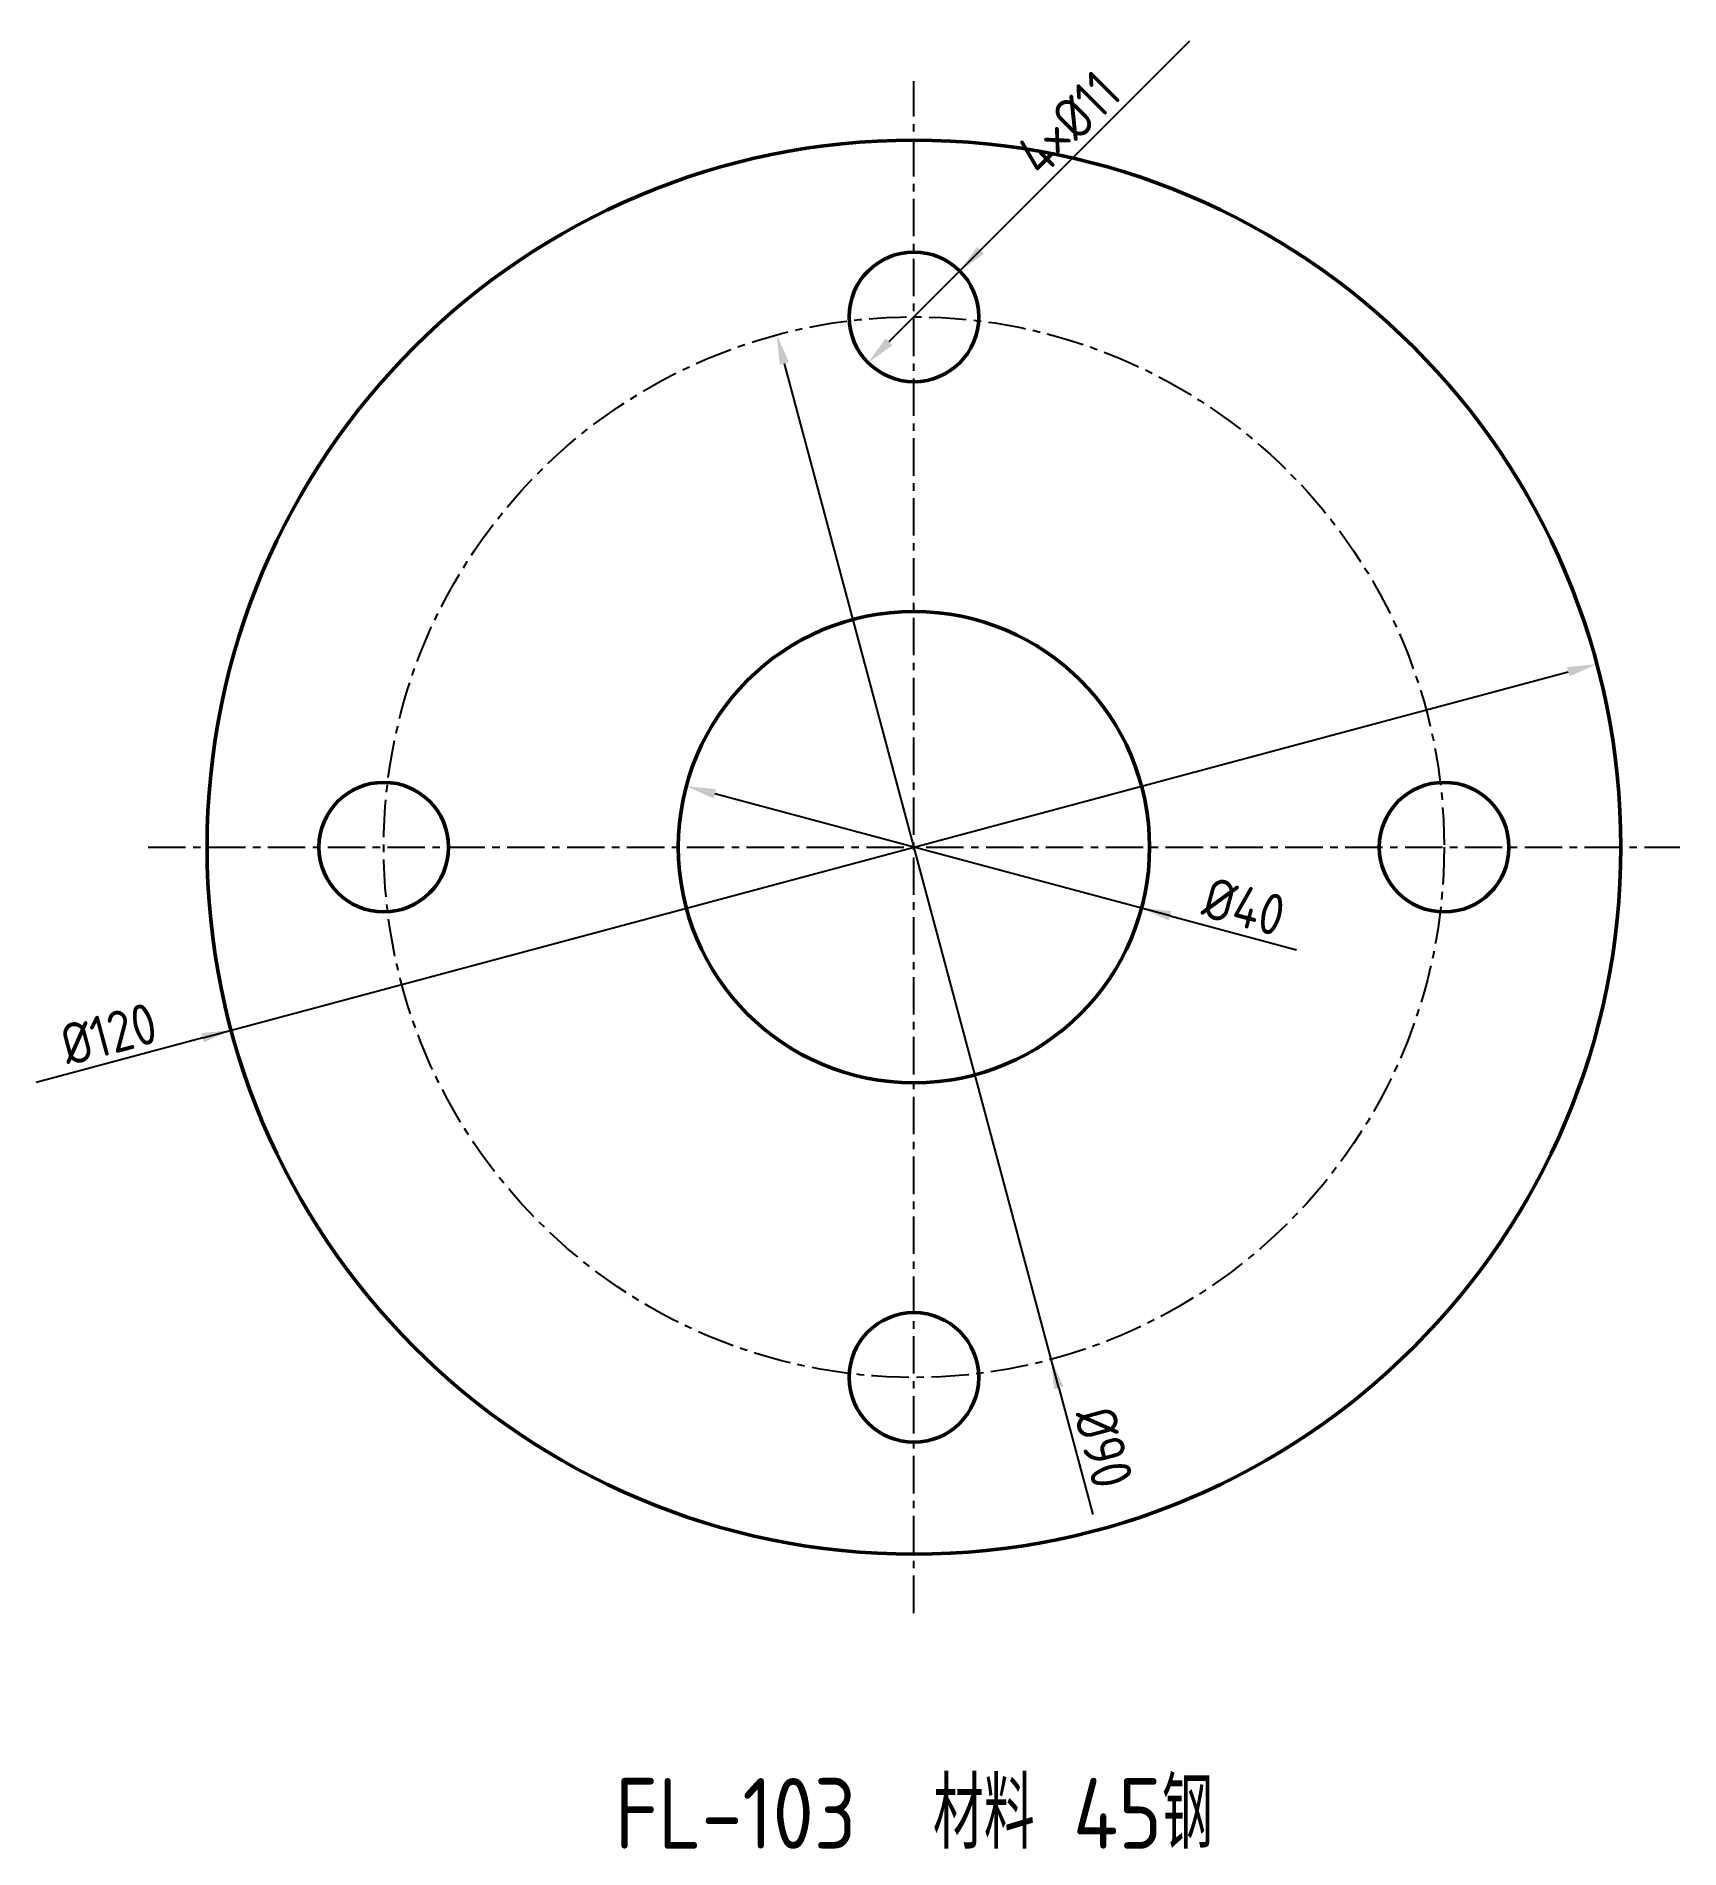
# Model space of a CAD drawing. Header units: millimetres. Extents: x -74 to 65, y -85 to 69.
import ezdxf
from ezdxf.enums import TextEntityAlignment as Align

# ---------------------------------------------------------------- set-up
doc = ezdxf.new("R2010")
doc.units = ezdxf.units.MM
doc.linetypes.add('CENTER', pattern=[5.08, 3.175, -0.635, 0.635, -0.635])
for name, color, linetype, lineweight in [('CENTER', 1, 'CENTER', 25), ('DIM', 3, 'Continuous', 18), ('HOLES', 7, 'Continuous', 50), ('OUTLINE', 7, 'Continuous', 50), ('TEXT', 7, 'Continuous', 25)]:
    doc.layers.add(name, color=color, linetype=linetype, lineweight=lineweight)
doc.styles.add('CN', font='gbenor.shx', dxfattribs={"bigfont": 'gbcbig.shx'})
doc.styles.get("Standard").update_dxf_attribs({"font": 'gbenor.shx', "bigfont": 'gbcbig.shx'})
doc.dimstyles.new('AGENTCAD', dxfattribs={"dimtxt": 3.5, "dimasz": 2.5, "dimexe": 1.25, "dimexo": 0.625, "dimtad": 1, "dimdsep": 46, "dimtxsty": 'Standard', "dimcen": 2.5, "dimazin": 3, "dimtfac": 1, "dimtmove": 0, "dimatfit": 3})

msp = doc.modelspace()

# ---------------------------------------------------------------- linework, layer by layer
at = {"layer": 'CENTER', "linetype": 'CENTER'}
for p, q in [((0, -65), (0, 65)), ((-65, 0), (65, 0))]:
    msp.add_line(p, q, dxfattribs=at)
msp.add_circle((0, 0), 45, dxfattribs=at)
at = {"layer": 'HOLES'}
for centre in [(0, 45), (-45, 0), (45, 0), (0, -45)]:
    msp.add_circle(centre, 5.5, dxfattribs=at)
at = {"layer": 'OUTLINE'}
for radius in [60, 20]:
    msp.add_circle((0, 0), radius, dxfattribs=at)

# ---------------------------------------------------------------- texts
at = {"layer": 'TEXT', "style": 'CN'}
msp.add_text('FL-103  材料 45钢', height=6, dxfattribs=at).set_placement((0, -85), align=Align.CENTER)

# ---------------------------------------------------------------- dimensions: what is measured, and where the dimension line sits
at = {"layer": 'DIM'}
msp.add_diameter_dim_2p(p1=(-3.889, 41.111), p2=(3.889, 48.889), text='4×%%c11', dimstyle='AGENTCAD', override={"dimtxt": 3.5}, dxfattribs=at).render()
for p1, p2 in [((-11.647, 43.467), (11.647, -43.467)), ((57.956, 15.529), (-57.956, -15.529)), ((-19.319, 5.176), (19.319, -5.176))]:
    msp.add_diameter_dim_2p(p1=p1, p2=p2, dimstyle='AGENTCAD', override={"dimtxt": 3.5}, dxfattribs=at).render()

doc.saveas('drawing.dxf')
